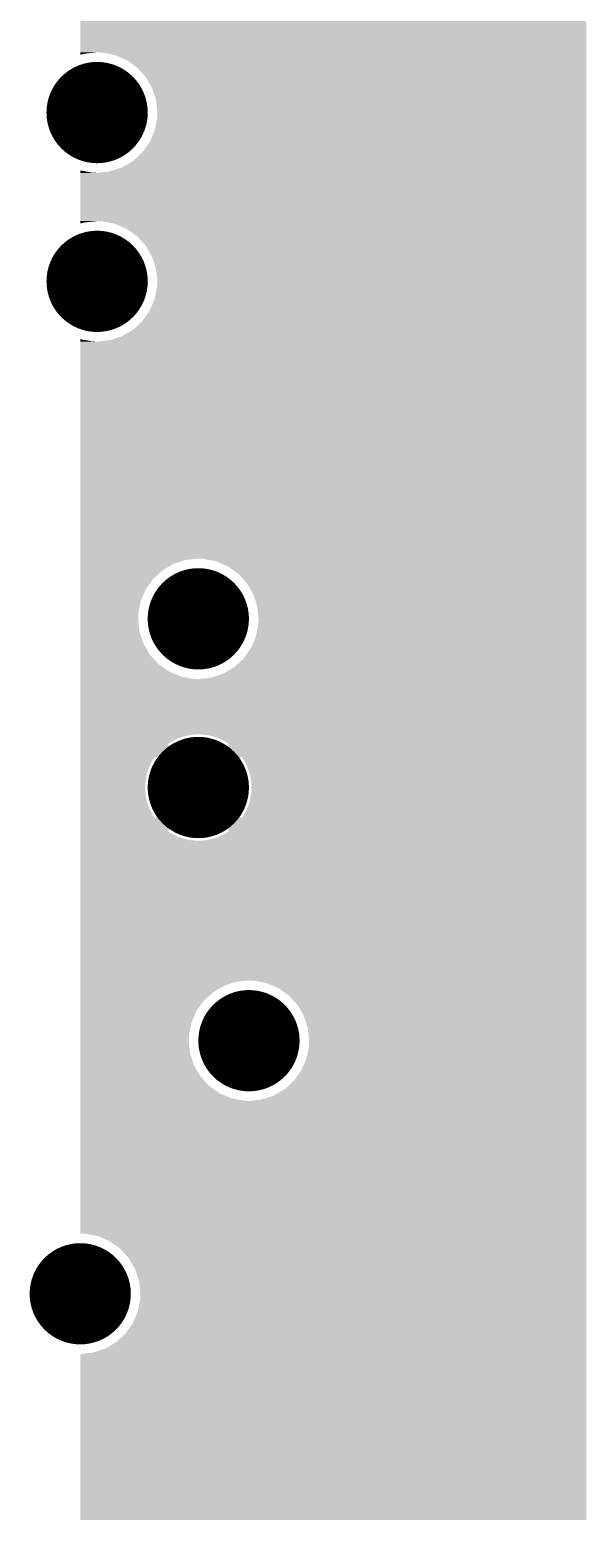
# Model space of a CAD drawing. Extents: x 295 to 953, y 10 to 290.
# Drawn here: x 608.69 to 615.6, y 164.8 to 183.2 of the extents above; entities that cross this region are included whole.
import ezdxf

# ---------------------------------------------------------------- set-up
doc = ezdxf.new("R2010")
doc.units = 0
doc.header["$LTSCALE"] = 5
doc.header["$MEASUREMENT"] = 0
doc.layers.get('0').update_dxf_attribs({"linetype": 'CONTINUOUS', "lineweight": 25})

msp = doc.modelspace()

# ---------------------------------------------------------------- linework, layer by layer
at = {"const_width": 0.629}
for points in [[(609.213, 182.173, 1), (609.842, 182.173, 1)], [(609.213, 180.077, 1), (609.842, 180.077, 1)], [(610.47, 175.886, 1), (611.099, 175.886, 1)], [(610.47, 173.791, 1), (611.099, 173.791, 1)], [(611.099, 170.647, 1), (611.728, 170.647, 1)], [(609.004, 167.504, 1), (609.632, 167.504, 1)]]:
    msp.add_lwpolyline(points, format="xyb", close=True, dxfattribs=at)
for points in [[(609.318, 182.921), (609.318, 183.52), (615.604, 182.921), (615.604, 183.52)], [(609.318, 182.904), (609.318, 182.921), (609.37, 182.904), (609.528, 182.921)], [(609.593, 182.918), (609.528, 182.921), (615.604, 182.918), (615.604, 182.921)], [(609.749, 182.887), (609.593, 182.918), (615.604, 182.887), (615.604, 182.918)], [(609.318, 182.891), (609.318, 182.904), (609.32, 182.891), (609.37, 182.904)], [(609.318, 182.891), (609.318, 182.891), (609.318, 182.891), (609.32, 182.891)], [(609.894, 182.825), (609.749, 182.887), (615.604, 182.825), (615.604, 182.887)], [(610.023, 182.733), (609.894, 182.825), (615.604, 182.733), (615.604, 182.825)], [(610.13, 182.617), (610.023, 182.733), (615.604, 182.617), (615.604, 182.733)], [(610.209, 182.48), (610.13, 182.617), (615.604, 182.48), (615.604, 182.617)], [(610.259, 182.33), (610.209, 182.48), (615.604, 182.33), (615.604, 182.48)], [(610.276, 182.173), (610.259, 182.33), (615.604, 182.173), (615.604, 182.33)], [(610.273, 182.107), (610.276, 182.173), (615.604, 182.107), (615.604, 182.173)], [(610.242, 181.952), (610.273, 182.107), (615.604, 181.952), (615.604, 182.107)], [(610.088, 181.677), (610.18, 181.806), (615.604, 181.677), (615.604, 181.806)], [(610.18, 181.806), (610.242, 181.952), (615.604, 181.806), (615.604, 181.952)], [(609.972, 181.57), (610.088, 181.677), (615.604, 181.57), (615.604, 181.677)], [(609.318, 181.426), (609.318, 181.454), (609.474, 181.426), (609.32, 181.454)], [(609.318, 181.454), (609.318, 181.454), (609.32, 181.454), (609.318, 181.454)], [(609.528, 181.424), (609.685, 181.441), (615.604, 181.424), (615.604, 181.441)], [(609.685, 181.441), (609.835, 181.491), (615.604, 181.441), (615.604, 181.491)], [(609.835, 181.491), (609.972, 181.57), (615.604, 181.491), (615.604, 181.57)], [(609.318, 181.424), (609.318, 181.426), (609.528, 181.424), (609.474, 181.426)], [(609.318, 181.125), (609.318, 181.424), (615.604, 181.125), (615.604, 181.424)], [(609.318, 180.825), (609.318, 181.125), (615.604, 180.825), (615.604, 181.125)], [(609.318, 180.808), (609.318, 180.825), (609.37, 180.808), (609.528, 180.825)], [(609.318, 180.796), (609.318, 180.808), (609.32, 180.796), (609.37, 180.808)], [(609.318, 180.795), (609.318, 180.796), (609.318, 180.795), (609.32, 180.796)], [(609.593, 180.822), (609.528, 180.825), (615.604, 180.822), (615.604, 180.825)], [(609.749, 180.792), (609.593, 180.822), (615.604, 180.792), (615.604, 180.822)], [(609.894, 180.729), (609.749, 180.792), (615.604, 180.729), (615.604, 180.792)], [(610.023, 180.638), (609.894, 180.729), (615.604, 180.638), (615.604, 180.729)], [(610.13, 180.521), (610.023, 180.638), (615.604, 180.521), (615.604, 180.638)], [(610.209, 180.385), (610.13, 180.521), (615.604, 180.385), (615.604, 180.521)], [(610.259, 180.234), (610.209, 180.385), (615.604, 180.234), (615.604, 180.385)], [(610.276, 180.077), (610.259, 180.234), (615.604, 180.077), (615.604, 180.234)], [(610.242, 179.856), (610.273, 180.011), (615.604, 179.856), (615.604, 180.011)], [(610.273, 180.011), (610.276, 180.077), (615.604, 180.011), (615.604, 180.077)], [(610.18, 179.711), (610.242, 179.856), (615.604, 179.711), (615.604, 179.856)], [(610.088, 179.582), (610.18, 179.711), (615.604, 179.582), (615.604, 179.711)], [(609.835, 179.395), (609.972, 179.475), (615.604, 179.395), (615.604, 179.475)], [(609.972, 179.475), (610.088, 179.582), (615.604, 179.475), (615.604, 179.582)], [(609.318, 179.358), (609.318, 179.359), (609.32, 179.358), (609.318, 179.359)], [(609.318, 179.331), (609.318, 179.358), (609.474, 179.331), (609.32, 179.358)], [(609.318, 179.329), (609.318, 179.331), (609.528, 179.329), (609.474, 179.331)], [(609.318, 176.634), (609.318, 179.329), (615.604, 176.634), (615.604, 179.329)], [(609.528, 179.329), (609.685, 179.346), (615.604, 179.329), (615.604, 179.346)], [(609.685, 179.346), (609.835, 179.395), (615.604, 179.346), (615.604, 179.395)], [(609.318, 176.617), (609.318, 176.634), (610.628, 176.617), (610.785, 176.634)], [(609.318, 176.568), (609.318, 176.617), (610.477, 176.568), (610.628, 176.617)], [(609.318, 176.488), (609.318, 176.568), (610.341, 176.488), (610.477, 176.568)], [(609.318, 176.381), (609.318, 176.488), (610.224, 176.381), (610.341, 176.488)], [(610.851, 176.631), (610.785, 176.634), (615.604, 176.631), (615.604, 176.634)], [(611.006, 176.601), (610.851, 176.631), (615.604, 176.601), (615.604, 176.631)], [(611.151, 176.538), (611.006, 176.601), (615.604, 176.538), (615.604, 176.601)], [(611.28, 176.447), (611.151, 176.538), (615.604, 176.447), (615.604, 176.538)], [(609.318, 176.252), (609.318, 176.381), (610.133, 176.252), (610.224, 176.381)], [(611.387, 176.33), (611.28, 176.447), (615.604, 176.33), (615.604, 176.447)], [(611.467, 176.194), (611.387, 176.33), (615.604, 176.194), (615.604, 176.33)], [(609.318, 176.107), (609.318, 176.252), (610.07, 176.107), (610.133, 176.252)], [(609.318, 175.952), (609.318, 176.107), (610.04, 175.952), (610.07, 176.107)], [(611.516, 176.043), (611.467, 176.194), (615.604, 176.043), (615.604, 176.194)], [(609.318, 175.886), (609.318, 175.952), (610.037, 175.886), (610.04, 175.952)], [(611.533, 175.886), (611.516, 176.043), (615.604, 175.886), (615.604, 176.043)], [(609.318, 175.729), (609.318, 175.886), (610.053, 175.729), (610.037, 175.886)], [(611.499, 175.665), (611.53, 175.82), (615.604, 175.665), (615.604, 175.82)], [(611.53, 175.82), (611.533, 175.886), (615.604, 175.82), (615.604, 175.886)], [(609.318, 175.579), (609.318, 175.729), (610.103, 175.579), (610.053, 175.729)], [(609.318, 175.442), (609.318, 175.579), (610.183, 175.442), (610.103, 175.579)], [(611.437, 175.52), (611.499, 175.665), (615.604, 175.52), (615.604, 175.665)], [(609.318, 175.325), (609.318, 175.442), (610.29, 175.325), (610.183, 175.442)], [(611.229, 175.284), (611.345, 175.391), (615.604, 175.284), (615.604, 175.391)], [(611.345, 175.391), (611.437, 175.52), (615.604, 175.391), (615.604, 175.52)], [(609.318, 175.234), (609.318, 175.325), (610.418, 175.234), (610.29, 175.325)], [(609.318, 175.171), (609.318, 175.234), (610.564, 175.171), (610.418, 175.234)], [(610.942, 175.155), (611.092, 175.204), (615.604, 175.155), (615.604, 175.204)], [(611.092, 175.204), (611.229, 175.284), (615.604, 175.204), (615.604, 175.284)], [(609.318, 175.141), (609.318, 175.171), (610.719, 175.141), (610.564, 175.171)], [(609.318, 175.138), (609.318, 175.141), (610.785, 175.138), (610.719, 175.141)], [(609.318, 174.451), (609.318, 175.138), (615.604, 174.451), (615.604, 175.138)], [(610.785, 175.138), (610.942, 175.155), (615.604, 175.138), (615.604, 175.155)], [(609.318, 174.449), (609.318, 174.451), (610.738, 174.449), (610.785, 174.451)], [(609.318, 174.444), (609.318, 174.449), (610.691, 174.444), (610.738, 174.449)], [(609.318, 174.436), (609.318, 174.444), (610.645, 174.436), (610.691, 174.444)], [(610.817, 174.45), (610.785, 174.451), (615.604, 174.45), (615.604, 174.451)], [(610.864, 174.446), (610.817, 174.45), (615.604, 174.446), (615.604, 174.45)], [(610.911, 174.439), (610.864, 174.446), (615.604, 174.439), (615.604, 174.446)], [(609.318, 174.424), (609.318, 174.436), (610.599, 174.424), (610.645, 174.436)], [(609.318, 174.409), (609.318, 174.424), (610.555, 174.409), (610.599, 174.424)], [(609.318, 174.391), (609.318, 174.409), (610.511, 174.391), (610.555, 174.409)], [(609.318, 174.37), (609.318, 174.391), (610.469, 174.37), (610.511, 174.391)], [(609.318, 174.346), (609.318, 174.37), (610.429, 174.346), (610.469, 174.37)], [(609.318, 174.328), (609.318, 174.346), (610.402, 174.328), (610.429, 174.346)], [(609.318, 174.209), (609.318, 174.328), (610.521, 174.209), (610.402, 174.328)], [(610.594, 174.246), (610.625, 174.259), (610.977, 174.246), (610.944, 174.259)], [(610.625, 174.259), (610.632, 174.261), (610.944, 174.259), (610.939, 174.261)], [(610.632, 174.261), (610.664, 174.27), (610.939, 174.261), (610.905, 174.27)], [(610.664, 174.27), (610.671, 174.272), (610.905, 174.27), (610.899, 174.272)], [(610.671, 174.272), (610.704, 174.278), (610.899, 174.272), (610.865, 174.278)], [(610.704, 174.278), (610.712, 174.279), (610.865, 174.278), (610.859, 174.279)], [(610.712, 174.279), (610.744, 174.283), (610.859, 174.279), (610.823, 174.283)], [(610.744, 174.283), (610.756, 174.284), (610.823, 174.283), (610.819, 174.284)], [(610.756, 174.284), (610.785, 174.285), (610.819, 174.284), (610.785, 174.285)], [(610.957, 174.428), (610.911, 174.439), (615.604, 174.428), (615.604, 174.439)], [(611.001, 174.414), (610.957, 174.428), (615.604, 174.414), (615.604, 174.428)], [(611.045, 174.397), (611.001, 174.414), (615.604, 174.397), (615.604, 174.414)], [(611.088, 174.377), (611.045, 174.397), (615.604, 174.377), (615.604, 174.397)], [(611.049, 174.209), (611.168, 174.328), (615.604, 174.209), (615.604, 174.328)], [(611.129, 174.354), (611.088, 174.377), (615.604, 174.354), (615.604, 174.377)], [(611.168, 174.328), (611.129, 174.354), (615.604, 174.328), (615.604, 174.354)], [(609.318, 174.174), (609.318, 174.209), (615.604, 174.174), (615.604, 174.209)], [(609.318, 174.135), (609.318, 174.174), (610.221, 174.135), (610.247, 174.174)], [(609.318, 174.094), (609.318, 174.135), (610.198, 174.094), (610.221, 174.135)], [(609.318, 174.051), (609.318, 174.094), (610.178, 174.051), (610.198, 174.094)], [(610.367, 174.055), (610.247, 174.174), (611.203, 174.055), (611.322, 174.174)], [(610.521, 174.209), (610.55, 174.226), (611.049, 174.209), (611.019, 174.226)], [(610.55, 174.226), (610.557, 174.229), (611.019, 174.226), (611.014, 174.229)], [(610.557, 174.229), (610.587, 174.244), (611.014, 174.229), (610.982, 174.244)], [(610.587, 174.244), (610.594, 174.246), (610.982, 174.244), (610.977, 174.246)], [(611.333, 174.159), (611.322, 174.174), (615.604, 174.159), (615.604, 174.174)], [(611.357, 174.119), (611.333, 174.159), (615.604, 174.119), (615.604, 174.159)], [(611.379, 174.077), (611.357, 174.119), (615.604, 174.077), (615.604, 174.119)], [(611.398, 174.034), (611.379, 174.077), (615.604, 174.034), (615.604, 174.077)], [(609.318, 174.007), (609.318, 174.051), (610.161, 174.007), (610.178, 174.051)], [(609.318, 173.962), (609.318, 174.007), (610.147, 173.962), (610.161, 174.007)], [(609.318, 173.917), (609.318, 173.962), (610.137, 173.917), (610.147, 173.962)], [(609.318, 173.87), (609.318, 173.917), (610.13, 173.87), (610.137, 173.917)], [(610.298, 173.878), (610.304, 173.905), (611.272, 173.878), (611.266, 173.905)], [(610.304, 173.905), (610.307, 173.918), (611.266, 173.905), (611.263, 173.918)], [(610.307, 173.918), (610.315, 173.944), (611.263, 173.918), (611.254, 173.944)], [(610.315, 173.944), (610.319, 173.957), (611.254, 173.944), (611.251, 173.957)], [(610.319, 173.957), (610.329, 173.982), (611.251, 173.957), (611.24, 173.982)], [(610.329, 173.982), (610.335, 173.994), (611.24, 173.982), (611.235, 173.994)], [(610.335, 173.994), (610.346, 174.019), (611.235, 173.994), (611.223, 174.019)], [(610.346, 174.019), (610.353, 174.031), (611.223, 174.019), (611.217, 174.031)], [(610.353, 174.031), (610.367, 174.055), (611.217, 174.031), (611.203, 174.055)], [(611.414, 173.99), (611.398, 174.034), (615.604, 173.99), (615.604, 174.034)], [(611.427, 173.945), (611.414, 173.99), (615.604, 173.945), (615.604, 173.99)], [(611.436, 173.899), (611.427, 173.945), (615.604, 173.899), (615.604, 173.945)], [(611.442, 173.852), (611.436, 173.899), (615.604, 173.852), (615.604, 173.899)], [(609.318, 173.823), (609.318, 173.87), (610.126, 173.823), (610.13, 173.87)], [(609.318, 173.776), (609.318, 173.823), (610.125, 173.776), (610.126, 173.823)], [(609.318, 173.729), (609.318, 173.776), (610.128, 173.729), (610.125, 173.776)], [(609.318, 173.683), (609.318, 173.729), (610.134, 173.683), (610.128, 173.729)], [(610.29, 173.784), (610.291, 173.797), (611.279, 173.784), (611.279, 173.797)], [(610.292, 173.756), (610.29, 173.784), (611.278, 173.756), (611.279, 173.784)], [(610.291, 173.825), (610.293, 173.838), (611.278, 173.825), (611.277, 173.838)], [(610.291, 173.797), (610.291, 173.825), (611.279, 173.797), (611.278, 173.825)], [(610.293, 173.743), (610.292, 173.756), (611.277, 173.743), (611.278, 173.756)], [(610.293, 173.838), (610.296, 173.865), (611.277, 173.838), (611.273, 173.865)], [(610.296, 173.716), (610.293, 173.743), (611.274, 173.716), (611.277, 173.743)], [(610.296, 173.865), (610.298, 173.878), (611.273, 173.865), (611.272, 173.878)], [(610.298, 173.703), (610.296, 173.716), (611.271, 173.703), (611.274, 173.716)], [(611.433, 173.665), (611.44, 173.711), (615.604, 173.665), (615.604, 173.711)], [(611.44, 173.711), (611.444, 173.758), (615.604, 173.711), (615.604, 173.758)], [(611.445, 173.805), (611.442, 173.852), (615.604, 173.805), (615.604, 173.852)], [(611.444, 173.758), (611.445, 173.805), (615.604, 173.758), (615.604, 173.805)], [(609.318, 173.636), (609.318, 173.683), (610.143, 173.636), (610.134, 173.683)], [(609.318, 173.591), (609.318, 173.636), (610.156, 173.591), (610.143, 173.636)], [(609.318, 173.547), (609.318, 173.591), (610.171, 173.547), (610.156, 173.591)], [(609.318, 173.504), (609.318, 173.547), (610.19, 173.504), (610.171, 173.547)], [(610.247, 173.407), (610.367, 173.526), (611.322, 173.407), (611.203, 173.526)], [(610.304, 173.676), (610.298, 173.703), (611.266, 173.676), (611.271, 173.703)], [(610.307, 173.663), (610.304, 173.676), (611.262, 173.663), (611.266, 173.676)], [(610.315, 173.637), (610.307, 173.663), (611.255, 173.637), (611.262, 173.663)], [(610.319, 173.624), (610.315, 173.637), (611.25, 173.624), (611.255, 173.637)], [(610.329, 173.599), (610.319, 173.624), (611.241, 173.599), (611.25, 173.624)], [(610.334, 173.587), (610.329, 173.599), (611.235, 173.587), (611.241, 173.599)], [(610.347, 173.562), (610.334, 173.587), (611.223, 173.562), (611.235, 173.587)], [(610.353, 173.55), (610.347, 173.562), (611.217, 173.55), (611.223, 173.562)], [(610.367, 173.527), (610.353, 173.55), (611.203, 173.527), (611.217, 173.55)], [(610.367, 173.526), (610.367, 173.527), (611.203, 173.526), (611.203, 173.527)], [(611.371, 173.488), (611.391, 173.53), (615.604, 173.488), (615.604, 173.53)], [(611.391, 173.53), (611.408, 173.574), (615.604, 173.53), (615.604, 173.574)], [(611.408, 173.574), (611.422, 173.619), (615.604, 173.574), (615.604, 173.619)], [(611.422, 173.619), (611.433, 173.665), (615.604, 173.619), (615.604, 173.665)], [(609.318, 173.462), (609.318, 173.504), (610.212, 173.462), (610.19, 173.504)], [(609.318, 173.422), (609.318, 173.462), (610.237, 173.422), (610.212, 173.462)], [(609.318, 173.407), (609.318, 173.422), (610.247, 173.407), (610.237, 173.422)], [(609.318, 173.372), (609.318, 173.407), (615.604, 173.372), (615.604, 173.407)], [(609.318, 173.253), (609.318, 173.372), (610.402, 173.253), (610.521, 173.372)], [(610.551, 173.355), (610.521, 173.372), (611.019, 173.355), (611.049, 173.372)], [(610.556, 173.352), (610.551, 173.355), (611.013, 173.352), (611.019, 173.355)], [(610.587, 173.337), (610.556, 173.352), (610.983, 173.337), (611.013, 173.352)], [(610.593, 173.335), (610.587, 173.337), (610.976, 173.335), (610.983, 173.337)], [(611.168, 173.253), (611.049, 173.372), (615.604, 173.253), (615.604, 173.372)], [(611.322, 173.407), (611.348, 173.447), (615.604, 173.407), (615.604, 173.447)], [(611.348, 173.447), (611.371, 173.488), (615.604, 173.447), (615.604, 173.488)], [(609.318, 173.227), (609.318, 173.253), (610.441, 173.227), (610.402, 173.253)], [(609.318, 173.204), (609.318, 173.227), (610.482, 173.204), (610.441, 173.227)], [(609.318, 173.184), (609.318, 173.204), (610.524, 173.184), (610.482, 173.204)], [(609.318, 173.167), (609.318, 173.184), (610.568, 173.167), (610.524, 173.184)], [(609.318, 173.153), (609.318, 173.167), (610.613, 173.153), (610.568, 173.167)], [(609.318, 173.143), (609.318, 173.153), (610.659, 173.143), (610.613, 173.153)], [(610.625, 173.323), (610.593, 173.335), (610.945, 173.323), (610.976, 173.335)], [(610.631, 173.321), (610.625, 173.323), (610.938, 173.321), (610.945, 173.323)], [(610.665, 173.311), (610.631, 173.321), (610.906, 173.311), (610.938, 173.321)], [(610.67, 173.31), (610.665, 173.311), (610.898, 173.31), (610.906, 173.311)], [(610.705, 173.303), (610.67, 173.31), (610.866, 173.303), (610.898, 173.31)], [(610.71, 173.302), (610.705, 173.303), (610.858, 173.302), (610.866, 173.303)], [(610.746, 173.298), (610.71, 173.302), (610.826, 173.298), (610.858, 173.302)], [(610.751, 173.297), (610.746, 173.298), (610.814, 173.297), (610.826, 173.298)], [(610.785, 173.296), (610.751, 173.297), (610.785, 173.296), (610.814, 173.297)], [(610.939, 173.149), (610.984, 173.161), (615.604, 173.149), (615.604, 173.161)], [(610.984, 173.161), (611.029, 173.177), (615.604, 173.161), (615.604, 173.177)], [(611.029, 173.177), (611.072, 173.196), (615.604, 173.177), (615.604, 173.196)], [(611.072, 173.196), (611.113, 173.218), (615.604, 173.196), (615.604, 173.218)], [(611.113, 173.218), (611.153, 173.243), (615.604, 173.218), (615.604, 173.243)], [(611.153, 173.243), (611.168, 173.253), (615.604, 173.243), (615.604, 173.253)], [(609.318, 173.135), (609.318, 173.143), (610.705, 173.135), (610.659, 173.143)], [(609.318, 173.131), (609.318, 173.135), (610.752, 173.131), (610.705, 173.135)], [(609.318, 171.395), (609.318, 173.131), (615.604, 171.395), (615.604, 173.131)], [(609.318, 173.131), (609.318, 173.131), (610.799, 173.131), (610.752, 173.131)], [(610.799, 173.131), (610.846, 173.133), (615.604, 173.131), (615.604, 173.133)], [(610.846, 173.133), (610.893, 173.139), (615.604, 173.133), (615.604, 173.139)], [(610.893, 173.139), (610.939, 173.149), (615.604, 173.139), (615.604, 173.149)], [(609.318, 171.379), (609.318, 171.395), (611.256, 171.379), (611.413, 171.395)], [(609.318, 171.329), (609.318, 171.379), (611.106, 171.329), (611.256, 171.379)], [(609.318, 171.249), (609.318, 171.329), (610.969, 171.249), (611.106, 171.329)], [(611.479, 171.393), (611.413, 171.395), (615.604, 171.393), (615.604, 171.395)], [(611.635, 171.362), (611.479, 171.393), (615.604, 171.362), (615.604, 171.393)], [(611.78, 171.3), (611.635, 171.362), (615.604, 171.3), (615.604, 171.362)], [(609.318, 171.143), (609.318, 171.249), (610.853, 171.143), (610.969, 171.249)], [(609.318, 171.014), (609.318, 171.143), (610.761, 171.014), (610.853, 171.143)], [(611.909, 171.208), (611.78, 171.3), (615.604, 171.208), (615.604, 171.3)], [(612.016, 171.091), (611.909, 171.208), (615.604, 171.091), (615.604, 171.208)], [(609.318, 170.868), (609.318, 171.014), (610.699, 170.868), (610.761, 171.014)], [(612.095, 170.955), (612.016, 171.091), (615.604, 170.955), (615.604, 171.091)], [(612.145, 170.805), (612.095, 170.955), (615.604, 170.805), (615.604, 170.955)], [(609.318, 170.713), (609.318, 170.868), (610.668, 170.713), (610.699, 170.868)], [(612.162, 170.647), (612.145, 170.805), (615.604, 170.647), (615.604, 170.805)], [(609.318, 170.647), (609.318, 170.713), (610.665, 170.647), (610.668, 170.713)], [(609.318, 170.49), (609.318, 170.647), (610.682, 170.49), (610.665, 170.647)], [(612.128, 170.426), (612.159, 170.581), (615.604, 170.426), (615.604, 170.581)], [(612.159, 170.581), (612.162, 170.647), (615.604, 170.581), (615.604, 170.647)], [(609.318, 170.34), (609.318, 170.49), (610.731, 170.34), (610.682, 170.49)], [(612.066, 170.281), (612.128, 170.426), (615.604, 170.281), (615.604, 170.426)], [(609.318, 170.203), (609.318, 170.34), (610.811, 170.203), (610.731, 170.34)], [(611.974, 170.152), (612.066, 170.281), (615.604, 170.152), (615.604, 170.281)], [(609.318, 170.087), (609.318, 170.203), (610.918, 170.087), (610.811, 170.203)], [(609.318, 169.995), (609.318, 170.087), (611.047, 169.995), (610.918, 170.087)], [(611.721, 169.965), (611.857, 170.045), (615.604, 169.965), (615.604, 170.045)], [(611.857, 170.045), (611.974, 170.152), (615.604, 170.045), (615.604, 170.152)], [(609.318, 169.933), (609.318, 169.995), (611.192, 169.933), (611.047, 169.995)], [(609.318, 169.902), (609.318, 169.933), (611.348, 169.902), (611.192, 169.933)], [(609.318, 169.899), (609.318, 169.902), (611.413, 169.899), (611.348, 169.902)], [(609.318, 168.253), (609.318, 169.899), (615.604, 168.253), (615.604, 169.899)], [(611.413, 169.899), (611.571, 169.916), (615.604, 169.899), (615.604, 169.916)], [(611.571, 169.916), (611.721, 169.965), (615.604, 169.916), (615.604, 169.965)], [(609.318, 168.252), (609.318, 168.253), (615.604, 168.252), (615.604, 168.253)], [(609.384, 168.249), (609.318, 168.252), (615.604, 168.249), (615.604, 168.252)], [(609.539, 168.219), (609.384, 168.249), (615.604, 168.219), (615.604, 168.249)], [(609.684, 168.156), (609.539, 168.219), (615.604, 168.156), (615.604, 168.219)], [(609.813, 168.065), (609.684, 168.156), (615.604, 168.065), (615.604, 168.156)], [(609.92, 167.948), (609.813, 168.065), (615.604, 167.948), (615.604, 168.065)], [(610, 167.812), (609.92, 167.948), (615.604, 167.812), (615.604, 167.948)], [(610.049, 167.661), (610, 167.812), (615.604, 167.661), (615.604, 167.812)], [(610.066, 167.504), (610.049, 167.661), (615.604, 167.504), (615.604, 167.661)], [(610.063, 167.439), (610.066, 167.504), (615.604, 167.439), (615.604, 167.504)], [(609.97, 167.138), (610.033, 167.283), (615.604, 167.138), (615.604, 167.283)], [(610.033, 167.283), (610.063, 167.439), (615.604, 167.283), (615.604, 167.439)], [(609.879, 167.009), (609.97, 167.138), (615.604, 167.009), (615.604, 167.138)], [(609.626, 166.822), (609.762, 166.902), (615.604, 166.822), (615.604, 166.902)], [(609.762, 166.902), (609.879, 167.009), (615.604, 166.902), (615.604, 167.009)], [(609.318, 166.756), (609.476, 166.773), (615.604, 166.756), (615.604, 166.773)], [(609.318, 164.061), (609.318, 166.756), (615.604, 164.061), (615.604, 166.756)], [(609.476, 166.773), (609.626, 166.822), (615.604, 166.773), (615.604, 166.822)]]:
    msp.add_solid(points)

doc.saveas('drawing.dxf')
